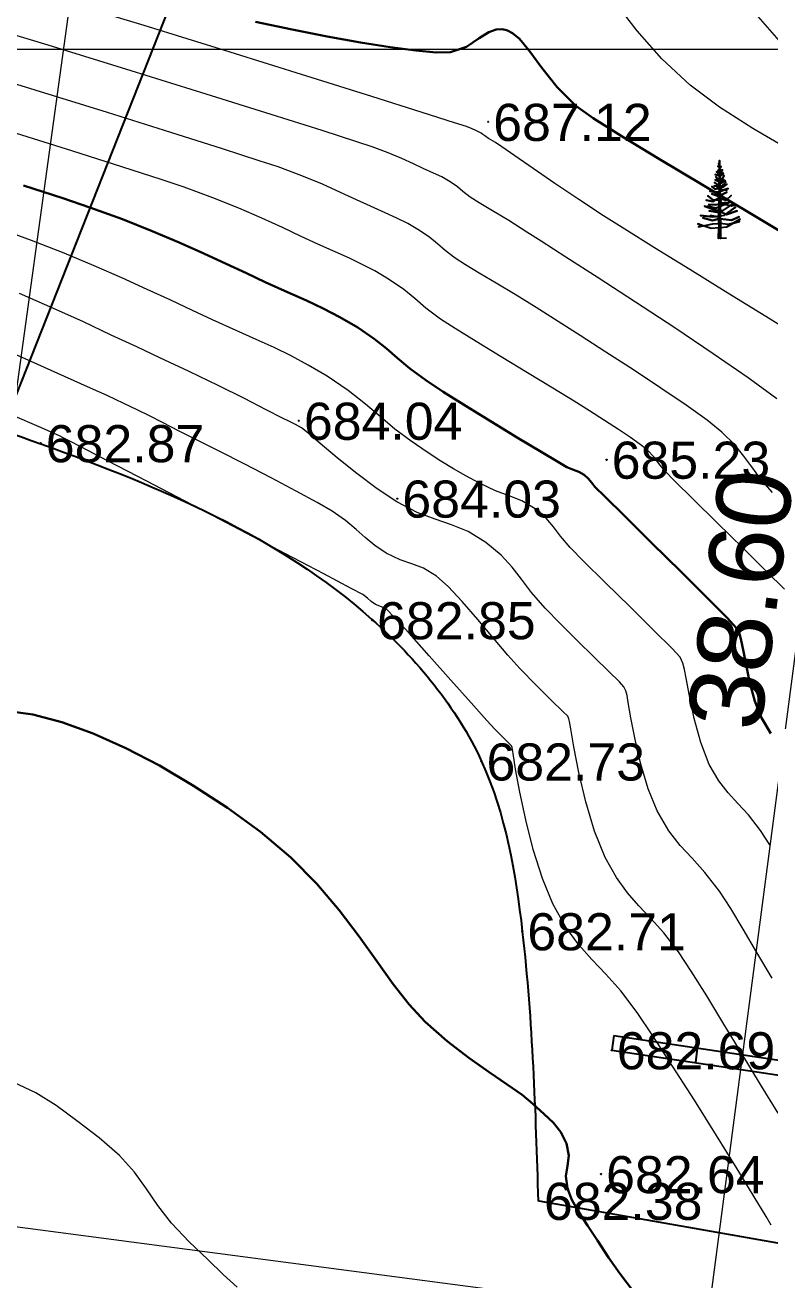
# Model space of a CAD drawing. Header units: feet. Extents: x 3381 to 683784, y 675186 to 4376258.
# Drawn here: x 682188.61 to 682208.68, y 4375631.15 to 4375664.96 of the extents above; entities that cross this region are included whole.
import ezdxf

# ---------------------------------------------------------------- set-up
doc = ezdxf.new("R2010")
doc.units = ezdxf.units.FT
doc.header["$MEASUREMENT"] = 0
doc.header["$PDMODE"] = 34
doc.header["$PDSIZE"] = 0.01
doc.layers.get('0').update_dxf_attribs({"linetype": 'CONTINUOUS'})
doc.layers.get('Defpoints').update_dxf_attribs({"linetype": 'CONTINUOUS'})
for name, color, linetype in [('0_Point_Height', 2, 'CONTINUOUS'), ('0_Point_Point', 7, 'CONTINUOUS'), ('Aqaclar', 3, 'CONTINUOUS')]:
    doc.layers.add(name, color=color, linetype=linetype)
for name, color, linetype, lineweight in [('ANA HORIZONTAL', 24, 'CONTINUOUS', 30), ('HORIZANTAL', 24, 'CONTINUOUS', 13), ('km setka', 170, 'CONTINUOUS', 15)]:
    doc.layers.add(name, color=color, linetype=linetype, lineweight=lineweight)
doc.styles.get("Standard").update_dxf_attribs({"font": 'arial.ttf', "height": 2})
doc.dimstyles.new('ISO-25', dxfattribs={"dimtxt": 2, "dimasz": 1, "dimexe": 1.25, "dimexo": 0.625, "dimtad": 1, "dimtxsty": 'Standard', "dimblk": 'OBLIQUE', "dimcen": 2.5, "dimadec": 0, "dimazin": 0, "dimtfac": 1, "dimtmove": 0, "dimatfit": 3, "dimldrblk": 'OBLIQUE', "dimfxl": 1, "dimarcsym": 0})

# ---------------------------------------------------------------- blocks, each defined once
blk = doc.blocks.new('_Oblique')
at = {"color": 0, "linetype": 'ByBlock', "lineweight": -2}
blk.add_line((-0.5, -0.5), (0.5, 0.5), dxfattribs=at)
blk = doc.blocks.new('*D65')
at = {"color": 0, "lineweight": -2, "transparency": 16777216}
for p, q in [((682206.524, 4375715.029), (682212.499, 4375712.668)), ((682179.336, 4375632.128), (682211.336, 4375713.128)), ((682174.524, 4375634.029), (682180.499, 4375631.668))]:
    blk.add_line(p, q, dxfattribs=at)
at = {"layer": 'Defpoints', "color": 0, "lineweight": 18, "transparency": 16777216}
for p in [(682205.943, 4375715.258), (682211.336, 4375713.128), (682173.943, 4375634.258)]:
    blk.add_point(p, dxfattribs=at)
at = {"color": 0, "lineweight": -2, "transparency": 16777216}
for p, rotation in [((682211.336, 4375713.128), 68.44292071496228), ((682179.336, 4375632.128), 248.4429207149623)]:
    blk.add_blockref('_Oblique', p, dxfattribs=dict(at, rotation=rotation))
at = {"color": 0, "lineweight": 18, "transparency": 16777216, "insert": (682193.637, 4375673.299), "char_height": 2, "attachment_point": 5, "rotation": 68.4429}
blk.add_mtext('87,09', dxfattribs=at)
blk = doc.blocks.new('*D32')
at = {"color": 0, "lineweight": -2, "transparency": 16777216}
blk.add_arc((682182.762, 4375657.126), 7.21, 68.4429, 172.4341, dxfattribs=at)
at = {"layer": 'Defpoints', "color": 0, "lineweight": 30, "transparency": 16777216}
for p in [(682205.683, 4375715.144), (682086.143, 4375669.959), (682177.424, 4375661.972), (682182.797, 4375657.122), (682173.825, 4375634.503)]:
    blk.add_point(p, dxfattribs=at)
at = {"color": 0, "lineweight": -2, "transparency": 16777216}
for p, rotation in [((682185.411, 4375663.832), 338.4429207148453), ((682175.615, 4375658.076), 262.4341392845762)]:
    blk.add_blockref('_Oblique', p, dxfattribs=dict(at, rotation=rotation))
at = {"color": 0, "lineweight": 18, "transparency": 16777216, "insert": (682178.276, 4375664.762), "char_height": 2, "attachment_point": 5, "rotation": 30.4385}
blk.add_mtext('104°', dxfattribs=at)

msp = doc.modelspace()

# ---------------------------------------------------------------- hatches: boundary and pattern name
at = {"lineweight": 25}
h = msp.add_hatch(dxfattribs=at)
h.set_pattern_fill('GRASS', color=3)
h.set_pattern_definition([(90, (1287.3136, 801.1559), (-0.707106781, 0.707106781), [0.1875, -1.226713563]), (45, (1287.3136, 801.1559), (-0.70710678119, 0.70710678119), [0.1875, -0.8125]), (135, (1287.3136, 801.1559), (-0.70710678119, -0.70710678119), [0.1875, -0.8125])])
edge = h.paths.add_edge_path(flags=16)
edge.add_arc((682100.284, 4375677.651), 3.56, 0, 360)
edge = h.paths.add_edge_path()
edge.add_arc((682165.941, 4375648.566), 2.121, 0, 360)
edge = h.paths.add_edge_path()
edge.add_line((682103.076, 4375679.859), (682107.613, 4375679.251))
edge.add_line((682107.613, 4375679.251), (682108.001, 4375682.14))
edge.add_line((682108.001, 4375682.14), (682100.674, 4375683.13))
edge.add_line((682100.674, 4375683.13), (682102.815, 4375698.986))
edge.add_line((682102.815, 4375698.986), (682111.188, 4375697.855))
edge.add_line((682111.188, 4375697.855), (682111.915, 4375703.238))
edge.add_line((682111.915, 4375703.238), (682107.263, 4375703.91))
edge.add_line((682107.263, 4375703.91), (682108.077, 4375709.551))
edge.add_line((682108.077, 4375709.551), (682116.199, 4375708.398))
edge.add_line((682116.199, 4375708.398), (682119.945, 4375735.513))
edge.add_line((682119.945, 4375735.513), (682120.038, 4375736.202))
edge.add_line((682120.038, 4375736.202), (682119.768, 4375735.709))
edge.add_line((682119.768, 4375735.709), (682082.23, 4375662.38))
edge.add_line((682082.23, 4375662.38), (682173.825, 4375634.503))
edge.add_line((682173.825, 4375634.503), (682205.683, 4375715.144))
edge.add_line((682205.683, 4375715.144), (682198.572, 4375717.865))
edge.add_line((682198.572, 4375717.865), (682196.818, 4375713.281))
edge.add_line((682196.818, 4375713.281), (682188.454, 4375716.215))
edge.add_arc((682347.883, 4375651.33), 172.127, 157.85455, 159.31778)
edge.add_line((682186.849, 4375712.122), (682200.214, 4375710.326))
edge.add_line((682200.214, 4375710.326), (682199.472, 4375705.078))
edge.add_line((682199.472, 4375705.078), (682186.143, 4375706.885))
edge.add_arc((682186.443, 4375703.744), 3.155, 95.4615, 167.5925)
edge.add_line((682183.362, 4375704.422), (682183.362, 4375703.467))
edge.add_line((682183.362, 4375703.467), (682185.028, 4375703.86))
edge.add_line((682185.028, 4375703.86), (682190.62, 4375702.881))
edge.add_line((682190.62, 4375702.881), (682188.67, 4375689.698))
edge.add_line((682188.67, 4375689.698), (682188.451, 4375689.698))
edge.add_line((682188.451, 4375689.698), (682183.362, 4375690.415))
edge.add_line((682183.362, 4375690.415), (682183.973, 4375695.783))
edge.add_line((682183.973, 4375695.783), (682189.076, 4375695.084))
edge.add_line((682189.076, 4375695.084), (682189.427, 4375697.646))
edge.add_line((682189.427, 4375697.646), (682184.247, 4375698.356))
edge.add_line((682184.247, 4375698.356), (682184.843, 4375703.444))
edge.add_line((682184.843, 4375703.444), (682183.262, 4375703.235))
edge.add_line((682183.262, 4375703.235), (682181.206, 4375687.269))
edge.add_line((682181.206, 4375687.269), (682189.942, 4375686.06))
edge.add_line((682189.942, 4375686.06), (682189.111, 4375678.704))
edge.add_line((682189.111, 4375678.704), (682180.328, 4375679.919))
edge.add_line((682180.328, 4375679.919), (682179.949, 4375677.269))
edge.add_line((682179.949, 4375677.269), (682173.822, 4375678.073))
edge.add_arc((682173.385, 4375668.082), 10, 87.4993, 110.7786)
edge.add_line((682169.838, 4375677.432), (682179.587, 4375676.005))
edge.add_line((682179.587, 4375676.005), (682178.96, 4375672.511))
edge.add_line((682178.96, 4375672.511), (682175.65, 4375673.037))
edge.add_line((682175.65, 4375673.037), (682176.043, 4375676.111))
edge.add_line((682176.043, 4375676.111), (682173.512, 4375676.446))
edge.add_line((682173.512, 4375676.446), (682173.107, 4375673.384))
edge.add_line((682173.107, 4375673.384), (682169.783, 4375673.824))
edge.add_line((682169.783, 4375673.824), (682170.135, 4375676.921))
edge.add_line((682170.135, 4375676.921), (682169.341, 4375677.228))
edge.add_arc((682173.555, 4375667.869), 10.263, 114.2395, 179.0096)
edge.add_line((682163.293, 4375668.047), (682162.943, 4375665.411))
edge.add_line((682162.943, 4375665.411), (682159.957, 4375665.738))
edge.add_line((682159.957, 4375665.738), (682159.076, 4375660.875))
edge.add_line((682159.076, 4375660.875), (682150.367, 4375662.088))
edge.add_line((682150.367, 4375662.088), (682151.054, 4375666.989))
edge.add_line((682151.054, 4375666.989), (682144.128, 4375667.908))
edge.add_line((682144.128, 4375667.908), (682144.563, 4375671.182))
edge.add_arc((682141.589, 4375671.577), 3, 352.4412, 442.1402)
edge.add_line((682141.999, 4375674.549), (682130.113, 4375676.189))
edge.add_line((682130.113, 4375676.189), (682128.842, 4375666.772))
edge.add_line((682128.842, 4375666.772), (682121.539, 4375667.751))
edge.add_line((682121.539, 4375667.751), (682122.793, 4375677.2))
edge.add_line((682122.793, 4375677.2), (682119.777, 4375677.622))
edge.add_line((682119.777, 4375677.622), (682118.516, 4375668.117))
edge.add_line((682118.516, 4375668.117), (682117.086, 4375668.391))
edge.add_line((682117.086, 4375668.391), (682106.365, 4375669.935))
edge.add_line((682106.365, 4375669.935), (682107.414, 4375677.765))
edge.add_line((682107.414, 4375677.765), (682103.794, 4375678.25))
edge.add_arc((682100.284, 4375677.651), 3.56, 9.688, 38.3434)

# ---------------------------------------------------------------- linework, layer by layer
at = {"color": 7, "lineweight": 18}
for p, q in [((682191.721, 4375679.401), (682187.357, 4375647.783)), ((682212.056, 4375668.587), (682207.016, 4375630.136)), ((682174.444, 4375634.422), (682208.255, 4375629.973))]:
    msp.add_line(p, q, dxfattribs=at)
at = {"linetype": 'Continuous'}
for p, q in [((682204.48, 4375637.736, 682.689), (682204.421, 4375637.34, 682.689)), ((682204.48, 4375637.736, 682.689), (682225.873, 4375634.536, 686.22)), ((682204.421, 4375637.34, 682.689), (682226.759, 4375633.999, 686.376)), ((682206.725, 4375637.4), (682206.677, 4375637.003))]:
    msp.add_line(p, q, dxfattribs=at)
at = {"color": 30, "linetype": 'Continuous'}
msp.add_line((682202.458, 4375633.283, 682.384), (682209.198, 4375632.094, 683.035), dxfattribs=at)
msp.add_open_spline([(682173.255, 4375652.77), (682175.691, 4375653.953), (682180.785, 4375656.425), (682189.651, 4375653.601), (682196.922, 4375650.574), (682201.291, 4375645.326), (682202.242, 4375639.669), (682202.364, 4375635.689), (682202.438, 4375633.275)], degree=3, knots=[0, 0, 0, 0, 7.836941, 16.383664, 26.472949, 31.316468, 36.03358, 43.306752, 43.306752, 43.306752, 43.306752], dxfattribs=at)
at = {"layer": '0_Point_Point'}
for p in [(682201.091, 4375662.354, 687.116), (682195.989, 4375654.301, 684.043), (682189.031, 4375653.697, 682.871), (682204.284, 4375653.252, 685.227), (682198.643, 4375652.204, 684.031), (682197.963, 4375648.927, 682.846), (682200.91, 4375645.121, 682.733), (682202.011, 4375640.547, 682.706), (682204.421, 4375637.34, 682.689), (682204.134, 4375634.003, 682.637), (682202.458, 4375633.283, 682.384)]:
    msp.add_point(p, dxfattribs=at)
at = {"layer": 'ANA HORIZONTAL', "color": 32, "lineweight": 30}
for points, elevation in [([(682209.306, 4375659.198), (682208.091, 4375659.927), (682206.864, 4375660.657), (682205.708, 4375661.35), (682204.701, 4375661.963), (682203.924, 4375662.455), (682203.456, 4375662.785), (682202.947, 4375663.288), (682202.536, 4375663.81), (682202.189, 4375664.285), (682201.933, 4375664.588), (682201.743, 4375664.748), (682201.612, 4375664.814), (682201.545, 4375664.834), (682201.463, 4375664.847), (682201.31, 4375664.842), (682201.105, 4375664.774), (682200.851, 4375664.609), (682200.51, 4375664.377), (682200.076, 4375664.233), (682199.693, 4375664.227), (682199.143, 4375664.273), (682198.451, 4375664.365), (682197.646, 4375664.495), (682196.754, 4375664.657), (682195.805, 4375664.845), (682194.824, 4375665.051)], 687.5), ([(682208.706, 4375645.876), (682208.456, 4375646.294), (682208.277, 4375646.749), (682208.142, 4375647.243), (682208.045, 4375647.711), (682207.977, 4375648.085), (682207.932, 4375648.301), (682207.89, 4375648.459), (682207.852, 4375648.584), (682207.779, 4375648.724), (682207.543, 4375648.979), (682207.003, 4375649.522), (682206.281, 4375650.24), (682205.497, 4375651.014), (682204.772, 4375651.728), (682204.225, 4375652.266), (682203.977, 4375652.512), (682203.875, 4375652.635), (682203.797, 4375652.736), (682203.681, 4375652.84), (682203.536, 4375652.922), (682203.39, 4375652.976), (682203.213, 4375653.053), (682202.984, 4375653.186), (682202.52, 4375653.462), (682201.899, 4375653.835), (682201.2, 4375654.26), (682200.5, 4375654.692), (682199.878, 4375655.084), (682199.412, 4375655.392), (682198.98, 4375655.712), (682198.651, 4375655.987), (682198.355, 4375656.245), (682198.021, 4375656.51), (682197.578, 4375656.809), (682197.092, 4375657.096), (682196.647, 4375657.328), (682196.194, 4375657.539), (682195.687, 4375657.765), (682195.08, 4375658.039), (682194.577, 4375658.273), (682194.028, 4375658.532), (682193.426, 4375658.81), (682192.764, 4375659.106), (682192.037, 4375659.413), (682191.237, 4375659.729), (682190.359, 4375660.05), (682189.631, 4375660.296), (682188.569, 4375660.642)], 685)]:
    msp.add_lwpolyline(points, dxfattribs=dict(at, elevation=elevation))
at = {"layer": 'ANA HORIZONTAL', "color": 16, "lineweight": 30, "elevation": 682.5}
msp.add_lwpolyline([(682205.004, 4375630.841), (682204.641, 4375631.322), (682204.338, 4375631.759), (682204.039, 4375632.215), (682203.766, 4375632.618), (682203.532, 4375632.978), (682203.348, 4375633.306), (682203.227, 4375633.613), (682203.188, 4375633.947), (682203.229, 4375634.229), (682203.263, 4375634.507), (682203.205, 4375634.826), (682203.051, 4375635.134), (682202.853, 4375635.381), (682202.604, 4375635.619), (682202.297, 4375635.9), (682202.007, 4375636.135), (682201.605, 4375636.417), (682201.116, 4375636.75), (682200.567, 4375637.139), (682199.984, 4375637.589), (682199.392, 4375638.106), (682198.96, 4375638.569), (682198.532, 4375639.119), (682198.089, 4375639.738), (682197.611, 4375640.408), (682197.078, 4375641.11), (682196.471, 4375641.825), (682195.77, 4375642.535), (682194.955, 4375643.221), (682194.062, 4375643.869), (682193.148, 4375644.468), (682192.23, 4375645.008), (682191.322, 4375645.48), (682190.441, 4375645.873), (682189.601, 4375646.178), (682188.819, 4375646.384), (682188.109, 4375646.482)], dxfattribs=at)
at = {"layer": 'Aqaclar', "color": 3}
msp.add_lwpolyline([(682207.514, 4375659.216), (682207.302, 4375659.208), (682207.305, 4375659.503), (682207.098, 4375659.479), (682206.888, 4375659.554), (682206.738, 4375659.609), (682206.888, 4375659.554), (682206.763, 4375659.528), (682206.888, 4375659.554), (682207.142, 4375659.609), (682207.307, 4375659.616), (682207.305, 4375659.503), (682207.351, 4375659.508), (682207.355, 4375659.21), (682207.351, 4375659.508), (682207.527, 4375659.528), (682207.694, 4375659.621), (682207.862, 4375659.665), (682207.694, 4375659.621), (682207.887, 4375659.73), (682207.694, 4375659.621), (682207.552, 4375659.584), (682207.349, 4375659.614), (682207.351, 4375659.508), (682207.349, 4375659.614), (682207.331, 4375659.617), (682207.307, 4375659.616), (682207.308, 4375659.738), (682207.306, 4375659.738), (682207.136, 4375659.698), (682206.877, 4375659.771), (682207.136, 4375659.698), (682207.306, 4375659.738), (682207.308, 4375659.738), (682207.309, 4375659.785), (682207.3, 4375659.787), (682207.085, 4375659.835), (682207.215, 4375659.806), (682207.142, 4375659.795), (682206.813, 4375659.827), (682207.142, 4375659.795), (682207.215, 4375659.806), (682207.309, 4375659.821), (682207.309, 4375659.785), (682207.309, 4375659.821), (682207.347, 4375659.826), (682207.349, 4375659.614), (682207.348, 4375659.739), (682207.35, 4375659.738), (682207.653, 4375659.706), (682207.856, 4375659.795), (682207.653, 4375659.706), (682207.348, 4375659.739), (682207.347, 4375659.826), (682207.458, 4375659.844), (682207.755, 4375660.054), (682207.492, 4375659.868), (682207.515, 4375659.86), (682207.799, 4375659.957), (682207.515, 4375659.86), (682207.407, 4375659.9), (682207.346, 4375659.91), (682207.347, 4375659.826), (682207.346, 4375659.91), (682207.311, 4375659.915), (682207.309, 4375659.821), (682207.311, 4375659.915), (682207.047, 4375659.957), (682207.311, 4375659.915), (682207.311, 4375659.965), (682207.243, 4375659.965), (682206.921, 4375660.086), (682207.243, 4375659.965), (682207.311, 4375659.965), (682207.313, 4375660.068), (682207.224, 4375660.03), (682207.015, 4375660.078), (682207.224, 4375660.03), (682207.344, 4375660.081), (682207.345, 4375659.965), (682207.311, 4375659.965), (682207.345, 4375659.965), (682207.346, 4375659.91), (682207.345, 4375659.965), (682207.426, 4375659.965), (682207.625, 4375660.098), (682207.717, 4375660.159), (682207.625, 4375660.098), (682207.647, 4375660.095), (682207.742, 4375660.111), (682207.647, 4375660.095), (682207.489, 4375660.119), (682207.462, 4375660.131), (682207.344, 4375660.081), (682207.462, 4375660.131), (682207.641, 4375660.208), (682207.462, 4375660.131), (682207.401, 4375660.16), (682207.508, 4375660.184), (682207.401, 4375660.16), (682207.331, 4375660.192), (682207.342, 4375660.187), (682207.343, 4375660.147), (682207.401, 4375660.16), (682207.343, 4375660.147), (682207.344, 4375660.081), (682207.343, 4375660.147), (682207.313, 4375660.14), (682207.313, 4375660.068), (682207.313, 4375660.14), (682207.218, 4375660.119), (682207.041, 4375660.127), (682207.218, 4375660.119), (682207.313, 4375660.14), (682207.315, 4375660.232), (682207.369, 4375660.224), (682207.342, 4375660.228), (682207.342, 4375660.187), (682207.342, 4375660.228), (682207.315, 4375660.232), (682207.142, 4375660.257), (682207.009, 4375660.362), (682207.142, 4375660.257), (682207.206, 4375660.247), (682207.142, 4375660.208), (682206.971, 4375660.248), (682207.142, 4375660.208), (682207.206, 4375660.247), (682207.316, 4375660.316), (682207.315, 4375660.232), (682207.342, 4375660.228), (682207.341, 4375660.292), (682207.502, 4375660.248), (682207.641, 4375660.37), (682207.502, 4375660.248), (682207.341, 4375660.292), (682207.34, 4375660.372), (682207.527, 4375660.459), (682207.3, 4375660.354), (682207.117, 4375660.418), (682207.3, 4375660.354), (682207.316, 4375660.361), (682207.316, 4375660.316), (682207.318, 4375660.473), (682207.3, 4375660.467), (682207.211, 4375660.459), (682207.066, 4375660.483), (682207.211, 4375660.459), (682207.3, 4375660.467), (682207.318, 4375660.473), (682207.339, 4375660.48), (682207.34, 4375660.372), (682207.339, 4375660.48), (682207.559, 4375660.556), (682207.453, 4375660.52), (682207.527, 4375660.516), (682207.376, 4375660.524), (682207.262, 4375660.58), (682207.319, 4375660.552), (682207.318, 4375660.473), (682207.339, 4375660.48), (682207.337, 4375660.574), (682207.211, 4375660.54), (682207.123, 4375660.613), (682207.211, 4375660.54), (682207.319, 4375660.569), (682207.319, 4375660.552), (682207.319, 4375660.569), (682207.42, 4375660.597), (682207.521, 4375660.678), (682207.42, 4375660.597), (682207.337, 4375660.574), (682207.337, 4375660.616), (682207.369, 4375660.613), (682207.496, 4375660.726), (682207.369, 4375660.613), (682207.337, 4375660.616), (682207.319, 4375660.617), (682207.319, 4375660.569), (682207.319, 4375660.617), (682207.18, 4375660.629), (682207.319, 4375660.617), (682207.32, 4375660.633), (682207.192, 4375660.718), (682207.32, 4375660.633), (682207.321, 4375660.744), (682207.325, 4375660.742), (682207.211, 4375660.791), (682207.325, 4375660.742), (682207.432, 4375660.807), (682207.335, 4375660.749), (682207.337, 4375660.616), (682207.336, 4375660.682), (682207.477, 4375660.775), (682207.336, 4375660.682), (682207.334, 4375660.819), (682207.394, 4375660.831), (682207.451, 4375660.896), (682207.394, 4375660.831), (682207.334, 4375660.819), (682207.322, 4375660.816), (682207.321, 4375660.744), (682207.322, 4375660.816), (682207.281, 4375660.807), (682207.23, 4375660.872), (682207.281, 4375660.807), (682207.322, 4375660.816), (682207.323, 4375660.909), (682207.211, 4375660.937), (682207.344, 4375660.904), (682207.432, 4375660.953), (682207.344, 4375660.904), (682207.333, 4375660.907), (682207.334, 4375660.819), (682207.333, 4375660.907), (682207.333, 4375660.951), (682207.413, 4375660.993), (682207.333, 4375660.951), (682207.332, 4375661.024), (682207.363, 4375661.018), (682207.332, 4375661.024), (682207.281, 4375661.034), (682207.325, 4375661.025), (682207.323, 4375660.909), (682207.324, 4375660.953), (682207.281, 4375660.961), (682207.324, 4375660.953), (682207.324, 4375660.983), (682207.249, 4375661.01), (682207.324, 4375660.983), (682207.325, 4375661.025), (682207.325, 4375661.065), (682207.3, 4375661.074), (682207.331, 4375661.062), (682207.363, 4375661.05), (682207.388, 4375661.018), (682207.375, 4375661.035), (682207.407, 4375661.058), (682207.363, 4375661.026), (682207.375, 4375661.035), (682207.363, 4375661.05), (682207.331, 4375661.062), (682207.332, 4375661.024), (682207.331, 4375661.062), (682207.331, 4375661.124), (682207.369, 4375661.155), (682207.336, 4375661.128), (682207.357, 4375661.115), (682207.336, 4375661.128), (682207.326, 4375661.135), (682207.281, 4375661.164), (682207.326, 4375661.135), (682207.327, 4375661.194), (682207.3, 4375661.228), (682207.327, 4375661.194), (682207.328, 4375661.317), (682207.33, 4375661.132), (682207.331, 4375661.124), (682207.33, 4375661.132), (682207.326, 4375661.135), (682207.326, 4375661.121), (682207.331, 4375661.124), (682207.319, 4375661.115), (682207.326, 4375661.121), (682207.325, 4375661.065)], dxfattribs=at)
at = {"layer": 'HORIZANTAL', "color": 32, "linetype": 'Continuous', "lineweight": 13}
for points, elevation in [([(682209.517, 4375656.525), (682208.574, 4375657.11), (682207.552, 4375657.741), (682206.526, 4375658.373), (682205.574, 4375658.961), (682204.773, 4375659.46), (682204.198, 4375659.825), (682203.537, 4375660.262), (682202.89, 4375660.697), (682202.3, 4375661.099), (682201.807, 4375661.438), (682201.456, 4375661.68), (682201.287, 4375661.795), (682201.102, 4375661.91), (682200.999, 4375661.973), (682200.949, 4375662.012), (682200.898, 4375662.05), (682200.834, 4375662.083), (682200.762, 4375662.118), (682200.659, 4375662.165), (682200.503, 4375662.228), (682200.182, 4375662.331), (682199.308, 4375662.609), (682197.957, 4375663.036), (682196.207, 4375663.585), (682194.135, 4375664.231), (682191.817, 4375664.946), (682189.331, 4375665.704)], 687), ([(682209.174, 4375661.618), (682208.223, 4375662.175), (682207.33, 4375662.752), (682206.536, 4375663.346), (682205.772, 4375664.056), (682205.108, 4375664.806), (682204.526, 4375665.558)], 688), ([(682208.938, 4375664.548), (682208.242, 4375665.338)], 688.5), ([(682208.869, 4375654.895), (682208.097, 4375655.456), (682207.155, 4375656.106), (682206.119, 4375656.801), (682205.062, 4375657.497), (682204.06, 4375658.148), (682203.188, 4375658.71), (682202.52, 4375659.137), (682202.132, 4375659.386), (682201.645, 4375659.692), (682201.208, 4375659.955), (682200.851, 4375660.169), (682200.602, 4375660.328), (682200.411, 4375660.475), (682200.264, 4375660.601), (682200.068, 4375660.74), (682199.84, 4375660.87), (682199.619, 4375660.974), (682199.341, 4375661.098), (682199.076, 4375661.222), (682198.766, 4375661.365), (682198.399, 4375661.521), (682197.967, 4375661.683), (682197.554, 4375661.819), (682196.618, 4375662.118), (682195.239, 4375662.555), (682193.495, 4375663.103), (682191.467, 4375663.733), (682189.232, 4375664.419), (682186.872, 4375665.134)], 686.5), ([(682208.751, 4375652.364), (682208.431, 4375652.74), (682208.196, 4375653.057), (682207.984, 4375653.348), (682207.735, 4375653.649), (682207.389, 4375653.992), (682206.99, 4375654.313), (682206.424, 4375654.72), (682205.744, 4375655.182), (682205.005, 4375655.67), (682204.262, 4375656.152), (682203.568, 4375656.598), (682202.977, 4375656.977), (682202.382, 4375657.354), (682201.818, 4375657.699), (682201.304, 4375658.008), (682200.853, 4375658.277), (682200.481, 4375658.504), (682200.206, 4375658.682), (682199.931, 4375658.889), (682199.726, 4375659.064), (682199.52, 4375659.236), (682199.238, 4375659.43), (682198.922, 4375659.613), (682198.63, 4375659.759), (682198.312, 4375659.902), (682197.921, 4375660.078), (682197.543, 4375660.255), (682197.114, 4375660.455), (682196.625, 4375660.673), (682196.067, 4375660.903), (682195.431, 4375661.139), (682194.922, 4375661.308), (682193.932, 4375661.627), (682192.542, 4375662.068), (682190.833, 4375662.604), (682188.885, 4375663.207), (682186.778, 4375663.851)], 686), ([(682209.076, 4375649.759), (682208.597, 4375650.242), (682207.96, 4375650.872), (682207.267, 4375651.553), (682206.618, 4375652.189), (682206.116, 4375652.683), (682205.862, 4375652.939), (682205.691, 4375653.147), (682205.564, 4375653.321), (682205.381, 4375653.513), (682205.192, 4375653.664), (682204.928, 4375653.849), (682204.604, 4375654.064), (682204.231, 4375654.305), (682203.823, 4375654.568), (682203.413, 4375654.824), (682202.833, 4375655.177), (682202.152, 4375655.589), (682201.439, 4375656.021), (682200.764, 4375656.432), (682200.198, 4375656.784), (682199.809, 4375657.037), (682199.411, 4375657.336), (682199.115, 4375657.591), (682198.816, 4375657.839), (682198.408, 4375658.119), (682198.037, 4375658.338), (682197.697, 4375658.515), (682197.351, 4375658.677), (682196.964, 4375658.85), (682196.5, 4375659.059), (682196.049, 4375659.269), (682195.548, 4375659.504), (682194.99, 4375659.759), (682194.367, 4375660.029), (682193.671, 4375660.309), (682192.895, 4375660.595), (682192.281, 4375660.8), (682191.247, 4375661.136), (682189.872, 4375661.573), (682188.235, 4375662.085)], 685.5), ([(682208.685, 4375642.878), (682208.432, 4375643.265), (682208.11, 4375643.679), (682207.823, 4375643.991), (682207.56, 4375644.272), (682207.306, 4375644.598), (682207.052, 4375645.042), (682206.82, 4375645.631), (682206.643, 4375646.279), (682206.514, 4375646.888), (682206.429, 4375647.361), (682206.384, 4375647.6), (682206.337, 4375647.772), (682206.264, 4375647.93), (682206.046, 4375648.161), (682205.556, 4375648.651), (682204.914, 4375649.284), (682204.243, 4375649.943), (682203.665, 4375650.514), (682203.301, 4375650.882), (682203.04, 4375651.187), (682202.851, 4375651.441), (682202.65, 4375651.678), (682202.354, 4375651.932), (682202.001, 4375652.143), (682201.66, 4375652.281), (682201.291, 4375652.415), (682200.855, 4375652.615), (682200.492, 4375652.813), (682200.156, 4375653.005), (682199.818, 4375653.212), (682199.447, 4375653.453), (682199.015, 4375653.747), (682198.58, 4375654.074), (682198.186, 4375654.406), (682197.783, 4375654.75), (682197.32, 4375655.112), (682196.748, 4375655.499), (682196.243, 4375655.8), (682195.778, 4375656.049), (682195.321, 4375656.271), (682194.838, 4375656.491), (682194.295, 4375656.732), (682193.659, 4375657.019), (682193.118, 4375657.271), (682192.534, 4375657.546), (682191.902, 4375657.841), (682191.215, 4375658.153), (682190.469, 4375658.479), (682189.659, 4375658.815), (682188.779, 4375659.158), (682187.823, 4375659.506)], 684.5), ([(682208.742, 4375639.279), (682208.332, 4375639.975), (682207.965, 4375640.604), (682207.632, 4375641.158), (682207.325, 4375641.629), (682206.933, 4375642.133), (682206.585, 4375642.511), (682206.264, 4375642.854), (682205.956, 4375643.25), (682205.647, 4375643.789), (682205.406, 4375644.384), (682205.208, 4375645.052), (682205.053, 4375645.714), (682204.94, 4375646.294), (682204.867, 4375646.714), (682204.835, 4375646.898), (682204.799, 4375647.021), (682204.749, 4375647.135), (682204.627, 4375647.263), (682204.341, 4375647.544), (682203.944, 4375647.932), (682203.49, 4375648.378), (682203.032, 4375648.834), (682202.624, 4375649.252), (682202.258, 4375649.672), (682201.987, 4375650.03), (682201.74, 4375650.356), (682201.444, 4375650.677), (682201.027, 4375651.023), (682200.551, 4375651.315), (682200.107, 4375651.5), (682199.66, 4375651.649), (682199.177, 4375651.832), (682198.625, 4375652.118), (682198.099, 4375652.469), (682197.548, 4375652.882), (682197.02, 4375653.306), (682196.565, 4375653.687), (682196.228, 4375653.972), (682196.06, 4375654.108), (682195.9, 4375654.199), (682195.734, 4375654.279), (682195.533, 4375654.382), (682195.112, 4375654.598), (682194.521, 4375654.897), (682193.811, 4375655.25), (682193.033, 4375655.627), (682192.239, 4375656), (682191.618, 4375656.289), (682190.934, 4375656.611), (682190.182, 4375656.962), (682189.358, 4375657.336), (682188.461, 4375657.728)], 684), ([(682208.91, 4375635.646), (682208.431, 4375636.42), (682207.936, 4375637.235), (682207.446, 4375638.045), (682206.982, 4375638.805), (682206.566, 4375639.469), (682206.217, 4375639.993), (682205.829, 4375640.501), (682205.479, 4375640.893), (682205.155, 4375641.232), (682204.847, 4375641.579), (682204.546, 4375641.993), (682204.242, 4375642.536), (682203.957, 4375643.242), (682203.721, 4375644.037), (682203.535, 4375644.827), (682203.4, 4375645.514), (682203.317, 4375646.003), (682203.286, 4375646.197), (682203.263, 4375646.27), (682203.234, 4375646.34), (682203.104, 4375646.469), (682202.793, 4375646.772), (682202.381, 4375647.179), (682201.948, 4375647.622), (682201.625, 4375647.983), (682201.234, 4375648.442), (682200.812, 4375648.943), (682200.392, 4375649.428), (682200.009, 4375649.838), (682199.699, 4375650.115), (682199.345, 4375650.326), (682199.034, 4375650.442), (682198.715, 4375650.549), (682198.338, 4375650.736), (682198.036, 4375650.942), (682197.78, 4375651.153), (682197.529, 4375651.375), (682197.244, 4375651.61), (682196.885, 4375651.863), (682196.486, 4375652.099), (682195.919, 4375652.407), (682195.246, 4375652.76), (682194.532, 4375653.127), (682193.838, 4375653.48), (682193.228, 4375653.788), (682192.765, 4375654.021), (682192.317, 4375654.25), (682191.961, 4375654.432), (682191.634, 4375654.595), (682191.274, 4375654.768), (682190.818, 4375654.98), (682190.375, 4375655.181), (682189.672, 4375655.497), (682188.771, 4375655.898), (682187.736, 4375656.354)], 683.5), ([(682208.715, 4375632.625), (682208.584, 4375632.859), (682208.262, 4375633.394), (682207.8, 4375634.149), (682207.246, 4375635.042), (682206.651, 4375635.992), (682206.063, 4375636.915), (682205.533, 4375637.731), (682205.11, 4375638.358), (682204.664, 4375638.941), (682204.26, 4375639.393), (682203.887, 4375639.783), (682203.534, 4375640.182), (682203.187, 4375640.659), (682202.837, 4375641.284), (682202.552, 4375641.972), (682202.308, 4375642.75), (682202.105, 4375643.547), (682201.946, 4375644.292), (682201.831, 4375644.912), (682201.761, 4375645.337), (682201.737, 4375645.496), (682201.719, 4375645.546), (682201.645, 4375645.617), (682201.473, 4375645.786), (682201.271, 4375645.992), (682201.056, 4375646.229), (682200.634, 4375646.702), (682200.088, 4375647.314), (682199.504, 4375647.967), (682198.967, 4375648.566), (682198.561, 4375649.011), (682198.372, 4375649.207), (682198.215, 4375649.284), (682198.051, 4375649.353), (682197.939, 4375649.435), (682197.84, 4375649.522), (682197.709, 4375649.619), (682197.401, 4375649.785), (682196.666, 4375650.173), (682195.625, 4375650.719), (682194.401, 4375651.36), (682193.116, 4375652.032), (682191.891, 4375652.672), (682190.848, 4375653.216), (682190.109, 4375653.601), (682189.797, 4375653.764), (682189.655, 4375653.836), (682189.542, 4375653.893), (682189.398, 4375653.96), (682189.051, 4375654.111), (682188.22, 4375654.468)], 683)]:
    msp.add_lwpolyline(points, dxfattribs=dict(at, elevation=elevation))
at = {"layer": 'HORIZANTAL', "color": 16, "linetype": 'Continuous', "lineweight": 20, "elevation": 682}
msp.add_lwpolyline([(682194.326, 4375630.959), (682193.946, 4375631.3), (682193.534, 4375631.7), (682193.034, 4375632.179), (682192.554, 4375632.684), (682192.191, 4375633.155), (682191.881, 4375633.607), (682191.557, 4375634.052), (682191.155, 4375634.504), (682190.609, 4375634.976), (682190.005, 4375635.439), (682189.448, 4375635.848), (682188.896, 4375636.194), (682188.309, 4375636.467)], dxfattribs=at)
at = {"layer": 'km setka', "flags": 128}
msp.add_lwpolyline([(682043.209, 4375664.316), (682267.219, 4375664.316)], dxfattribs=at)

# ---------------------------------------------------------------- texts
at = {"color": 7, "lineweight": 18, "insert": (682207.902, 4375649.492), "char_height": 2, "attachment_point": 5, "rotation": 82.5042}
msp.add_mtext('{\\fArial|b0|i0|c238|p34;38.60}', dxfattribs=at)
at = {"layer": '0_Point_Height', "color": 0}
for s, p in [('687.12', (682201.227, 4375661.84, 687.116)), ('684.04', (682196.125, 4375653.787, 684.043)), ('682.87', (682189.167, 4375653.183, 682.871)), ('685.23', (682204.42, 4375652.738, 685.227)), ('684.03', (682198.779, 4375651.69, 684.031)), ('682.85', (682198.099, 4375648.413, 682.846)), ('682.73', (682201.046, 4375644.607, 682.733)), ('682.71', (682202.147, 4375640.033, 682.706)), ('682.69', (682204.557, 4375636.826, 682.689)), ('682.64', (682204.27, 4375633.489, 682.637)), ('682.38', (682202.594, 4375632.769, 682.384))]:
    msp.add_text(s, height=1, dxfattribs=at).set_placement(p)

# ---------------------------------------------------------------- dimensions: what is measured, and where the dimension line sits
at = {"color": 7, "lineweight": 18}
dim = msp.add_angular_dim_2l(base=(682177.424, 4375661.972), line1=((682182.797, 4375657.122), (682086.143, 4375669.959)), line2=((682205.683, 4375715.144), (682173.825, 4375634.503)), dimstyle='ISO-25', dxfattribs=at)
dim.commit()
dim.dimension.update_dxf_attribs({"geometry": '*D32', "text_midpoint": (682178.276, 4375664.762)})
dim = msp.add_aligned_dim(p1=(682173.943, 4375634.258), p2=(682205.943, 4375715.258), distance=-5.799, dimstyle='ISO-25', dxfattribs=at)
dim.commit()
dim.dimension.update_dxf_attribs({"geometry": '*D65', "text_midpoint": (682193.637, 4375673.299)})

doc.saveas('drawing.dxf')
